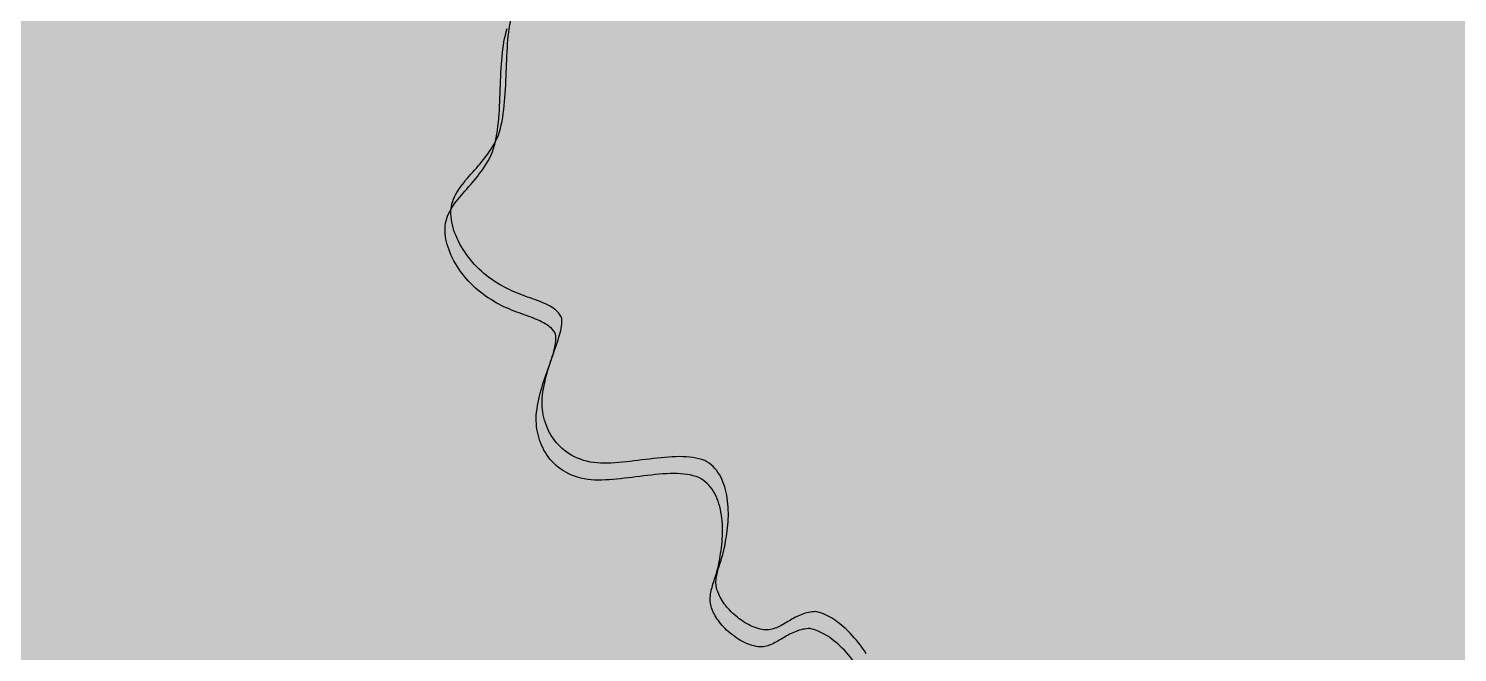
# Model space of a CAD drawing. Header units: metres. Extents: x 507649 to 508899, y 6966965 to 6967377.
# Drawn here: x 507813.553 to 507817.67, y 6967132.293 to 6967134.091 of the extents above; entities that cross this region are included whole.
import ezdxf

# ---------------------------------------------------------------- set-up
doc = ezdxf.new("R2010")
doc.units = ezdxf.units.M
for name, color, linetype in [('C_TEXT_2.5', 7, 'Continuous'), ('HATCH_PAVEMENT_CARPARK', 254, 'Continuous'), ('mga2020VEG_TREE', 252, 'Continuous'), ('VEG_TREE', 252, 'Continuous')]:
    doc.layers.add(name, color=color, linetype=linetype)

# ---------------------------------------------------------------- blocks, each defined once
blk = doc.blocks.new('XD_HATCH')
at = {"layer": 'HATCH_PAVEMENT_CARPARK'}
h = blk.add_hatch(color=256, dxfattribs=at)
h.dxf.hatch_style = 1
edge = h.paths.add_edge_path()
edge.add_arc((507820.0035, 6967266.0846), 90.9846, 212.490454, 214.433145, ccw=False)
edge.add_line((507743.2597, 6967217.2114), (507739.3975, 6967223.5857))
edge.add_line((507739.3975, 6967223.5857), (507735.7937, 6967229.354))
edge.add_arc((507741.7347, 6967233.0626), 7.0035, 130.40924, 211.97437, ccw=False)
edge.add_line((507737.1947, 6967238.3954), (507750.6539, 6967250.0937))
edge.add_line((507750.6539, 6967250.0937), (507741.05, 6967244.0422))
edge.add_line((507741.05, 6967244.0422), (507736.8872, 6967241.4878))
edge.add_line((507736.8872, 6967241.4878), (507736.5955, 6967241.3754))
edge.add_line((507736.5955, 6967241.3754), (507734.5499, 6967240.1202))
edge.add_line((507734.5499, 6967240.1202), (507731.321, 6967238.1196))
edge.add_line((507731.321, 6967238.1196), (507725.6413, 6967234.6538))
edge.add_line((507725.6413, 6967234.6538), (507731.0427, 6967225.6365))
edge.add_line((507731.0427, 6967225.6365), (507734.3137, 6967220.4063))
edge.add_line((507734.3137, 6967220.4063), (507740.7105, 6967210.5555))
edge.add_arc((507792.0178, 6967243.4686), 60.9567, 212.679784, 223.004185)
edge.add_line((507747.4399, 6967201.893), (507760.8169, 6967187.5416))
edge.add_line((507760.8169, 6967187.5416), (507809.4494, 6967136.3338))
edge.add_line((507809.4494, 6967136.3338), (507818.1024, 6967127.2285))
edge.add_line((507818.1024, 6967127.2285), (507823.8522, 6967121.3778))
edge.add_line((507823.8522, 6967121.3778), (507824.4916, 6967120.7445))
edge.add_arc((508006.4469, 6967303.1514), 257.6432, 225.071025, 227.49079)
edge.add_line((507832.3552, 6967113.225), (507846.2318, 6967101.0676))
edge.add_line((507846.2318, 6967101.0676), (507853.4009, 6967095.2875))
edge.add_line((507853.4009, 6967095.2875), (507861.2594, 6967089.1032))
edge.add_line((507861.2594, 6967089.1032), (507875.8925, 6967078.0403))
edge.add_line((507875.8925, 6967078.0403), (507894.9956, 6967066.1051))
edge.add_line((507894.9956, 6967066.1051), (507898.306, 6967064.4219))
edge.add_arc((507903.2585, 6967076.4416), 13, 247.60702, 320.57814)
edge.add_line((507913.3009, 6967068.1863), (507923.2089, 6967080.3814))
edge.add_line((507923.2089, 6967080.3814), (507928.8841, 6967087.3665))
edge.add_line((507928.8841, 6967087.3665), (507934.5029, 6967094.2847))
edge.add_arc((507925.5996, 6967101.3044), 11.3378, 321.74663, 356.9562)
edge.add_arc((507925.0507, 6967101.3012), 11.8858, 357.1121, 390.65111)
edge.add_line((507935.2759, 6967107.3607), (507928.3545, 6967118.4191))
edge.add_arc((507932.5928, 6967121.0718), 5, 172.2504, 212.042, ccw=False)
edge.add_line((507927.6385, 6967121.746), (507927.9054, 6967123.707))
edge.add_line((507927.9054, 6967123.707), (507927.9054, 6967123.707))
edge.add_line((507927.9054, 6967123.707), (507928.2223, 6967126.0364))
edge.add_line((507928.2223, 6967126.0364), (507922.15, 6967126.731))
edge.add_line((507922.15, 6967126.731), (507921.9819, 6967124.7702))
edge.add_line((507921.9819, 6967124.7702), (507922.0083, 6967120.8889))
edge.add_arc((507933.6526, 6967120.7537), 11.6451, 179.33463, 190.50577)
edge.add_arc((507935.1814, 6967121.1154), 13.2144, 190.83947, 200.68044)
edge.add_arc((507934.9068, 6967121.2344), 13.0012, 201.59832, 211.60111)
edge.add_line((507923.8334, 6967114.4217), (507928.4222, 6967107.0838))
edge.add_arc((507919.4738, 6967101.4999), 10.5477, 18.52406, 31.96507, ccw=False)
edge.add_line((507929.475, 6967104.8509), (507929.787, 6967103.6541))
edge.add_line((507929.787, 6967103.6541), (507929.9488, 6967102.4281))
edge.add_arc((507919.9728, 6967101.7351), 10, -10.20747, 3.97335, ccw=False)
edge.add_arc((507921.3095, 6967101.3189), 8.6125, 334.46201, 350.94223, ccw=False)
edge.add_line((507929.0805, 6967097.606), (507928.5012, 6967096.5133))
edge.add_line((507928.5012, 6967096.5133), (507927.7914, 6967095.5006))
edge.add_line((507927.7914, 6967095.5006), (507924.2563, 6967091.1658))
edge.add_line((507924.2563, 6967091.1658), (507918.5679, 6967084.1905))
edge.add_line((507918.5679, 6967084.1905), (507911.5805, 6967075.6137))
edge.add_line((507911.5805, 6967075.6137), (507910.6446, 6967074.5407))
edge.add_line((507910.6446, 6967074.5407), (507910.1306, 6967074.0475))
edge.add_line((507910.1306, 6967074.0475), (507909.8625, 6967073.8129))
edge.add_line((507909.8625, 6967073.8129), (507909.5875, 6967073.5866))
edge.add_line((507909.5875, 6967073.5866), (507909.3038, 6967073.3673))
edge.add_line((507909.3038, 6967073.3673), (507909.0135, 6967073.1569))
edge.add_line((507909.0135, 6967073.1569), (507908.4158, 6967072.7641))
edge.add_line((507908.4158, 6967072.7641), (507907.795, 6967072.4084))
edge.add_line((507907.795, 6967072.4084), (507907.1536, 6967072.0914))
edge.add_line((507907.1536, 6967072.0914), (507906.8254, 6967071.9475))
edge.add_line((507906.8254, 6967071.9475), (507906.4929, 6967071.8138))
edge.add_line((507906.4929, 6967071.8138), (507905.8165, 6967071.5771))
edge.add_line((507905.8165, 6967071.5771), (507905.1268, 6967071.3823))
edge.add_line((507905.1268, 6967071.3823), (507904.4291, 6967071.2084))
edge.add_line((507904.4291, 6967071.2084), (507903.0116, 6967071.0343))
edge.add_line((507903.0116, 6967071.0343), (507901.5808, 6967071.0558))
edge.add_line((507901.5808, 6967071.0558), (507900.4885, 6967071.1272))
edge.add_line((507900.4885, 6967071.1272), (507899.4095, 6967071.2923))
edge.add_line((507899.4095, 6967071.2923), (507898.9893, 6967071.3828))
edge.add_line((507898.9893, 6967071.3828), (507898.1342, 6967071.614))
edge.add_line((507898.1342, 6967071.614), (507897.2973, 6967071.9045))
edge.add_line((507897.2973, 6967071.9045), (507895.3677, 6967072.9474))
edge.add_line((507895.3677, 6967072.9474), (507879.298, 6967082.9874))
edge.add_line((507879.298, 6967082.9874), (507866.995, 6967092.2887))
edge.add_line((507866.995, 6967092.2887), (507856.5403, 6967100.4533))
edge.add_line((507856.5403, 6967100.4533), (507836.1676, 6967117.7773))
edge.add_line((507836.1676, 6967117.7773), (507828.8625, 6967124.8752))
edge.add_line((507828.8625, 6967124.8752), (507821.0371, 6967132.8454))
edge.add_line((507821.0371, 6967132.8454), (507813.741, 6967140.4571))
edge.add_line((507813.741, 6967140.4571), (507815.6575, 6967142.7613))
edge.add_line((507815.6575, 6967142.7613), (507797.0648, 6967160.6825))
edge.add_line((507797.0648, 6967160.6825), (507795.7151, 6967159.5083))
edge.add_line((507795.7151, 6967159.5083), (507754.4715, 6967202.9358))
edge.add_line((507754.4715, 6967202.9358), (507751.4594, 6967206.2682))
edge.add_arc((507819.8677, 6967266.0926), 90.8772, 214.485701, 221.170275, ccw=False)
blk = doc.blocks.new('BAC V TREE')
for p, q in [((-14.2172, -2.3111), (-14.2072, -2.2671)), ((-14.2072, -2.2671), (-14.1961, -2.2248)), ((-14.1961, -2.2248), (-14.1812, -2.1789)), ((-14.2461, -2.5013), (-14.2403, -2.4519)), ((-14.2403, -2.4519), (-14.2336, -2.4036)), ((-14.2336, -2.4036), (-14.2259, -2.3566)), ((-14.2259, -2.3566), (-14.2172, -2.3111)), ((-14.2591, -2.656), (-14.2554, -2.6035)), ((-14.2554, -2.6035), (-14.2511, -2.5519)), ((-14.2511, -2.5519), (-14.2461, -2.5013)), ((-14.2698, -2.8725), (-14.2675, -2.8175)), ((-14.2675, -2.8175), (-14.2651, -2.7631)), ((-14.2651, -2.7631), (-14.2623, -2.7092)), ((-14.2623, -2.7092), (-14.2591, -2.656)), ((-14.276, -3.0388), (-14.2739, -2.9832)), ((-14.2739, -2.9832), (-14.2718, -2.9277)), ((-14.2718, -2.9277), (-14.2698, -2.8725)), ((-14.2867, -3.2603), (-14.2835, -3.2052)), ((-14.2835, -3.2052), (-14.2807, -3.1499)), ((-14.2807, -3.1499), (-14.2782, -3.0944)), ((-14.2782, -3.0944), (-14.276, -3.0388)), ((-14.2999, -3.4223), (-14.2949, -3.3689)), ((-14.2949, -3.3689), (-14.2905, -3.3149)), ((-14.2905, -3.3149), (-14.2867, -3.2603)), ((-14.3291, -3.6275), (-14.3203, -3.5777)), ((-14.3203, -3.5777), (-14.3126, -3.5269)), ((-14.3126, -3.5269), (-14.3058, -3.475)), ((-14.3058, -3.475), (-14.2999, -3.4223)), ((-14.3771, -3.8138), (-14.363, -3.7694)), ((-14.363, -3.7694), (-14.3504, -3.7235)), ((-14.3504, -3.7235), (-14.3391, -3.6761)), ((-14.3391, -3.6761), (-14.3291, -3.6275)), ((-14.478, -4.0029), (-14.4561, -3.9677)), ((-14.4561, -3.9677), (-14.435, -3.9313)), ((-14.435, -3.9313), (-14.4147, -3.8936)), ((-14.4147, -3.8936), (-14.3954, -3.8545)), ((-14.3954, -3.8545), (-14.3771, -3.8138)), ((-14.5956, -4.1631), (-14.5713, -4.1329)), ((-14.5713, -4.1329), (-14.5474, -4.1018)), ((-14.5474, -4.1018), (-14.5237, -4.0698)), ((-14.5237, -4.0698), (-14.5006, -4.0369)), ((-14.5006, -4.0369), (-14.478, -4.0029)), ((-14.7653, -4.359), (-14.7418, -4.3321)), ((-14.7418, -4.3321), (-14.7178, -4.305)), ((-14.7178, -4.305), (-14.6936, -4.2776)), ((-14.6936, -4.2776), (-14.6692, -4.2498)), ((-14.6692, -4.2498), (-14.6446, -4.2215)), ((-14.6446, -4.2215), (-14.6201, -4.1926)), ((-14.6201, -4.1926), (-14.5956, -4.1631)), ((-14.9113, -4.5475), (-14.8931, -4.52)), ((-14.8931, -4.52), (-14.8739, -4.4927)), ((-14.8739, -4.4927), (-14.8537, -4.4658)), ((-14.8537, -4.4658), (-14.8327, -4.439)), ((-14.8327, -4.439), (-14.8109, -4.4123)), ((-14.8109, -4.4123), (-14.7884, -4.3857)), ((-14.7884, -4.3857), (-14.7653, -4.359)), ((-15.0005, -4.7575), (-14.9925, -4.7251)), ((-14.9925, -4.7251), (-14.9827, -4.6937)), ((-14.9827, -4.6937), (-14.9713, -4.6631)), ((-14.9713, -4.6631), (-14.9584, -4.6332)), ((-14.9584, -4.6332), (-14.944, -4.6041)), ((-14.944, -4.6041), (-14.9283, -4.5756)), ((-14.9283, -4.5756), (-14.9113, -4.5475)), ((-15.0057, -4.8259), (-15.0041, -4.7915)), ((-15.0054, -4.8608), (-15.0057, -4.8259)), ((-15.0031, -4.896), (-15.0054, -4.8608)), ((-15.0041, -4.7915), (-15.0005, -4.7575)), ((-14.9991, -4.9316), (-15.0031, -4.896)), ((-14.9932, -4.9674), (-14.9991, -4.9316)), ((-14.9856, -5.0034), (-14.9932, -4.9674)), ((-14.9763, -5.0396), (-14.9856, -5.0034)), ((-14.9653, -5.0758), (-14.9763, -5.0396)), ((-14.9528, -5.1121), (-14.9653, -5.0758)), ((-14.9386, -5.1483), (-14.9528, -5.1121)), ((-14.923, -5.1844), (-14.9386, -5.1483)), ((-14.9058, -5.2203), (-14.923, -5.1844)), ((-14.8873, -5.256), (-14.9058, -5.2203)), ((-14.8673, -5.2914), (-14.8873, -5.256)), ((-14.846, -5.3265), (-14.8673, -5.2914)), ((-14.8235, -5.3611), (-14.846, -5.3265)), ((-14.7996, -5.3953), (-14.8235, -5.3611)), ((-14.7746, -5.429), (-14.7996, -5.3953)), ((-14.7484, -5.4621), (-14.7746, -5.429)), ((-14.7211, -5.4945), (-14.7484, -5.4621)), ((-14.6928, -5.5262), (-14.7211, -5.4945)), ((-14.6634, -5.5571), (-14.6928, -5.5262)), ((-14.6331, -5.5873), (-14.6634, -5.5571)), ((-14.6018, -5.6165), (-14.6331, -5.5873)), ((-14.5696, -5.6447), (-14.6018, -5.6165)), ((-14.5366, -5.672), (-14.5696, -5.6447)), ((-14.5029, -5.6982), (-14.5366, -5.672)), ((-14.4683, -5.7232), (-14.5029, -5.6982)), ((-14.4331, -5.7471), (-14.4683, -5.7232)), ((-14.3972, -5.7697), (-14.4331, -5.7471)), ((-14.3636, -5.7907), (-14.3972, -5.7697)), ((-14.3297, -5.8105), (-14.3636, -5.7907)), ((-14.2956, -5.8292), (-14.3297, -5.8105)), ((-14.2614, -5.8467), (-14.2956, -5.8292)), ((-14.2271, -5.8632), (-14.2614, -5.8467)), ((-14.1929, -5.8788), (-14.2271, -5.8632)), ((-14.1587, -5.8936), (-14.1929, -5.8788)), ((-14.1246, -5.9076), (-14.1587, -5.8936)), ((-14.0908, -5.921), (-14.1246, -5.9076)), ((-14.0572, -5.9338), (-14.0908, -5.921)), ((-14.024, -5.9461), (-14.0572, -5.9338)), ((-13.9913, -5.958), (-14.024, -5.9461)), ((-13.959, -5.9696), (-13.9913, -5.958)), ((-13.9273, -5.981), (-13.959, -5.9696)), ((-13.8962, -5.9923), (-13.9273, -5.981)), ((-13.8659, -6.0035), (-13.8962, -5.9923)), ((-13.8363, -6.0148), (-13.8659, -6.0035)), ((-13.8075, -6.0262), (-13.8363, -6.0148)), ((-13.7797, -6.0378), (-13.8075, -6.0262)), ((-13.7529, -6.0497), (-13.7797, -6.0378)), ((-13.7271, -6.0621), (-13.7529, -6.0497)), ((-13.7025, -6.0749), (-13.7271, -6.0621)), ((-13.679, -6.0882), (-13.7025, -6.0749)), ((-13.6569, -6.1023), (-13.679, -6.0882)), ((-13.636, -6.117), (-13.6569, -6.1023)), ((-13.6166, -6.1326), (-13.636, -6.117)), ((-13.5986, -6.1492), (-13.6166, -6.1326)), ((-13.5822, -6.1667), (-13.5986, -6.1492)), ((-13.5674, -6.1854), (-13.5822, -6.1667)), ((-13.5543, -6.2052), (-13.5674, -6.1854)), ((-13.543, -6.2263), (-13.5543, -6.2052)), ((-13.5393, -6.2479), (-13.543, -6.2263)), ((-13.5595, -6.4307), (-13.5525, -6.4015)), ((-13.5525, -6.4015), (-13.5466, -6.3733)), ((-13.5466, -6.3733), (-13.5421, -6.3461)), ((-13.5421, -6.3461), (-13.539, -6.3199)), ((-13.5375, -6.2708), (-13.5393, -6.2479)), ((-13.539, -6.3199), (-13.5375, -6.2948)), ((-13.5375, -6.2948), (-13.5375, -6.2708)), ((-13.6204, -6.625), (-13.6085, -6.5905)), ((-13.6085, -6.5905), (-13.5972, -6.5568)), ((-13.5972, -6.5568), (-13.5865, -6.524)), ((-13.5865, -6.524), (-13.5766, -6.492)), ((-13.5766, -6.492), (-13.5675, -6.4609)), ((-13.5675, -6.4609), (-13.5595, -6.4307)), ((-13.6839, -6.808), (-13.671, -6.77)), ((-13.671, -6.77), (-13.6581, -6.7327)), ((-13.6581, -6.7327), (-13.6453, -6.6961)), ((-13.6453, -6.6961), (-13.6327, -6.6602)), ((-13.6327, -6.6602), (-13.6204, -6.625)), ((-13.7444, -7.006), (-13.7332, -6.9654)), ((-13.7332, -6.9654), (-13.7214, -6.9252)), ((-13.7214, -6.9252), (-13.7092, -6.8856)), ((-13.7092, -6.8856), (-13.6967, -6.8465)), ((-13.6967, -6.8465), (-13.6839, -6.808)), ((-13.7883, -7.2149), (-13.7815, -7.1724)), ((-13.7815, -7.1724), (-13.7736, -7.1303)), ((-13.7736, -7.1303), (-13.7647, -7.0884)), ((-13.7647, -7.0884), (-13.755, -7.047)), ((-13.755, -7.047), (-13.7444, -7.006)), ((-13.7992, -7.3372), (-13.7981, -7.3006)), ((-13.7989, -7.3739), (-13.7992, -7.3372)), ((-13.7971, -7.4106), (-13.7989, -7.3739)), ((-13.7981, -7.3006), (-13.7938, -7.2576)), ((-13.7938, -7.2576), (-13.7883, -7.2149)), ((-13.7938, -7.4472), (-13.7971, -7.4106)), ((-13.789, -7.4836), (-13.7938, -7.4472)), ((-13.7827, -7.5199), (-13.789, -7.4836)), ((-13.775, -7.5558), (-13.7827, -7.5199)), ((-13.7657, -7.5914), (-13.775, -7.5558)), ((-13.7549, -7.6266), (-13.7657, -7.5914)), ((-13.7426, -7.6613), (-13.7549, -7.6266)), ((-13.7287, -7.6954), (-13.7426, -7.6613)), ((-13.7133, -7.7289), (-13.7287, -7.6954)), ((-13.6964, -7.7617), (-13.7133, -7.7289)), ((-13.6778, -7.7937), (-13.6964, -7.7617)), ((-13.6578, -7.8249), (-13.6778, -7.7937)), ((-13.6361, -7.8552), (-13.6578, -7.8249)), ((-13.6129, -7.8844), (-13.6361, -7.8552)), ((-13.588, -7.9127), (-13.6129, -7.8844)), ((-13.5616, -7.9398), (-13.588, -7.9127)), ((-13.5336, -7.9657), (-13.5616, -7.9398)), ((-13.5039, -7.9903), (-13.5336, -7.9657)), ((-13.4727, -8.0136), (-13.5039, -7.9903)), ((-13.4398, -8.0355), (-13.4727, -8.0136)), ((-13.4052, -8.0559), (-13.4398, -8.0355)), ((-13.369, -8.0748), (-13.4052, -8.0559)), ((-13.3312, -8.0921), (-13.369, -8.0748)), ((-13.2917, -8.1077), (-13.3312, -8.0921)), ((-13.2505, -8.1215), (-13.2917, -8.1077)), ((-13.2077, -8.1335), (-13.2505, -8.1215)), ((-12.5815, -8.1295), (-12.6327, -8.1356)), ((-12.5301, -8.1232), (-12.5815, -8.1295)), ((-12.4787, -8.1167), (-12.5301, -8.1232)), ((-12.4272, -8.1102), (-12.4787, -8.1167)), ((-12.376, -8.1038), (-12.4272, -8.1102)), ((-12.3249, -8.0977), (-12.376, -8.1038)), ((-12.2741, -8.0919), (-12.3249, -8.0977)), ((-12.2238, -8.0867), (-12.2741, -8.0919)), ((-12.1739, -8.0821), (-12.2238, -8.0867)), ((-12.1246, -8.0783), (-12.1739, -8.0821)), ((-12.076, -8.0754), (-12.1246, -8.0783)), ((-12.0281, -8.0735), (-12.076, -8.0754)), ((-11.9811, -8.0728), (-12.0281, -8.0735)), ((-11.9351, -8.0734), (-11.9811, -8.0728)), ((-11.89, -8.0754), (-11.9351, -8.0734)), ((-11.8461, -8.079), (-11.89, -8.0754)), ((-11.8034, -8.0843), (-11.8461, -8.079)), ((-11.7621, -8.0915), (-11.8034, -8.0843)), ((-11.7221, -8.1006), (-11.7621, -8.0915)), ((-11.6836, -8.1118), (-11.7221, -8.1006)), ((-11.6467, -8.1252), (-11.6836, -8.1118)), ((-11.6164, -8.1417), (-11.6467, -8.1252)), ((-13.1631, -8.1437), (-13.2077, -8.1335)), ((-13.1169, -8.1518), (-13.1631, -8.1437)), ((-13.0722, -8.1558), (-13.1169, -8.1518)), ((-13.0263, -8.1582), (-13.0722, -8.1558)), ((-12.9796, -8.1591), (-13.0263, -8.1582)), ((-12.9319, -8.1587), (-12.9796, -8.1591)), ((-12.8835, -8.157), (-12.9319, -8.1587)), ((-12.8344, -8.1544), (-12.8835, -8.157)), ((-12.7846, -8.1507), (-12.8344, -8.1544)), ((-12.7344, -8.1463), (-12.7846, -8.1507)), ((-12.6837, -8.1412), (-12.7344, -8.1463)), ((-12.6327, -8.1356), (-12.6837, -8.1412)), ((-11.5878, -8.1603), (-11.6164, -8.1417)), ((-11.561, -8.1809), (-11.5878, -8.1603)), ((-11.5359, -8.2034), (-11.561, -8.1809)), ((-11.5125, -8.2276), (-11.5359, -8.2034)), ((-11.4907, -8.2536), (-11.5125, -8.2276)), ((-11.4705, -8.2811), (-11.4907, -8.2536)), ((-11.4519, -8.3101), (-11.4705, -8.2811)), ((-11.4348, -8.3406), (-11.4519, -8.3101)), ((-11.4191, -8.3723), (-11.4348, -8.3406)), ((-11.4049, -8.4052), (-11.4191, -8.3723)), ((-11.3921, -8.4393), (-11.4049, -8.4052)), ((-11.3807, -8.4743), (-11.3921, -8.4393)), ((-11.3706, -8.5103), (-11.3807, -8.4743)), ((-11.3618, -8.547), (-11.3706, -8.5103)), ((-11.3542, -8.5845), (-11.3618, -8.547)), ((-11.3479, -8.6226), (-11.3542, -8.5845)), ((-11.3427, -8.6613), (-11.3479, -8.6226)), ((-11.3387, -8.7003), (-11.3427, -8.6613)), ((-11.3357, -8.7397), (-11.3387, -8.7003)), ((-11.3339, -8.7793), (-11.3357, -8.7397)), ((-11.3342, -8.8985), (-11.3331, -8.8588)), ((-11.333, -8.819), (-11.3339, -8.7793)), ((-11.3331, -8.8588), (-11.333, -8.819)), ((-11.3525, -9.0926), (-11.3472, -9.0547)), ((-11.3472, -9.0547), (-11.3427, -9.0162)), ((-11.3427, -9.0162), (-11.339, -8.9773)), ((-11.339, -8.9773), (-11.3362, -8.938)), ((-11.3362, -8.938), (-11.3342, -8.8985)), ((-11.3866, -9.2872), (-11.3803, -9.2584)), ((-11.3803, -9.2584), (-11.3746, -9.2286)), ((-11.3746, -9.2286), (-11.3695, -9.198)), ((-11.3695, -9.198), (-11.365, -9.1664)), ((-11.365, -9.1664), (-11.3584, -9.1299)), ((-11.3584, -9.1299), (-11.3525, -9.0926)), ((-11.4378, -9.4686), (-11.4302, -9.4446)), ((-11.4302, -9.4446), (-11.4226, -9.42)), ((-11.4226, -9.42), (-11.415, -9.3948)), ((-11.415, -9.3948), (-11.4075, -9.369)), ((-11.4075, -9.369), (-11.4002, -9.3425)), ((-11.4002, -9.3425), (-11.3932, -9.3152)), ((-11.3932, -9.3152), (-11.3866, -9.2872)), ((-11.4877, -9.6452), (-11.4833, -9.6242)), ((-11.4833, -9.6242), (-11.4782, -9.603)), ((-11.4782, -9.603), (-11.4725, -9.5815)), ((-11.4725, -9.5815), (-11.4663, -9.5597)), ((-11.4663, -9.5597), (-11.4596, -9.5376)), ((-11.4596, -9.5376), (-11.4526, -9.515)), ((-11.4526, -9.515), (-11.4453, -9.492)), ((-11.4453, -9.492), (-11.4378, -9.4686)), ((-11.4971, -9.7277), (-11.4962, -9.7072)), ((-11.497, -9.7482), (-11.4971, -9.7277)), ((-11.4958, -9.7687), (-11.497, -9.7482)), ((-11.4962, -9.7072), (-11.4942, -9.6867)), ((-11.4933, -9.7893), (-11.4958, -9.7687)), ((-11.4942, -9.6867), (-11.4914, -9.666)), ((-11.4895, -9.81), (-11.4933, -9.7893)), ((-11.4914, -9.666), (-11.4877, -9.6452)), ((-11.4844, -9.8309), (-11.4895, -9.81)), ((-11.4778, -9.8519), (-11.4844, -9.8309)), ((-11.4696, -9.8732), (-11.4778, -9.8519)), ((-11.4598, -9.8948), (-11.4696, -9.8732)), ((-11.4511, -9.9151), (-11.4598, -9.8948)), ((-11.4411, -9.9358), (-11.4511, -9.9151)), ((-11.4297, -9.9567), (-11.4411, -9.9358)), ((-11.4171, -9.9778), (-11.4297, -9.9567)), ((-11.4034, -9.9989), (-11.4171, -9.9778)), ((-11.3885, -10.02), (-11.4034, -9.9989)), ((-11.3726, -10.0412), (-11.3885, -10.02)), ((-11.3557, -10.0622), (-11.3726, -10.0412)), ((-11.3378, -10.083), (-11.3557, -10.0622)), ((-11.319, -10.1036), (-11.3378, -10.083)), ((-11.2993, -10.124), (-11.319, -10.1036)), ((-11.2789, -10.1439), (-11.2993, -10.124)), ((-11.2577, -10.1634), (-11.2789, -10.1439)), ((-11.2358, -10.1825), (-11.2577, -10.1634)), ((-11.2133, -10.2009), (-11.2358, -10.1825)), ((-11.1903, -10.2188), (-11.2133, -10.2009)), ((-10.4451, -10.2008), (-10.4654, -10.2117)), ((-10.4245, -10.1903), (-10.4451, -10.2008)), ((-10.4036, -10.1802), (-10.4245, -10.1903)), ((-10.3824, -10.1708), (-10.4036, -10.1802)), ((-10.3609, -10.1619), (-10.3824, -10.1708)), ((-10.339, -10.1539), (-10.3609, -10.1619)), ((-10.3167, -10.1466), (-10.339, -10.1539)), ((-10.2941, -10.1403), (-10.3167, -10.1466)), ((-10.271, -10.135), (-10.2941, -10.1403)), ((-10.2474, -10.1308), (-10.271, -10.135)), ((-10.2233, -10.1278), (-10.2474, -10.1308)), ((-10.1988, -10.126), (-10.2233, -10.1278)), ((-10.1737, -10.1257), (-10.1988, -10.126)), ((-10.1497, -10.1312), (-10.1737, -10.1257)), ((-10.1251, -10.1381), (-10.1497, -10.1312)), ((-10.1, -10.1464), (-10.1251, -10.1381)), ((-10.0745, -10.1562), (-10.1, -10.1464)), ((-10.0486, -10.1674), (-10.0745, -10.1562)), ((-10.0223, -10.18), (-10.0486, -10.1674)), ((-9.9957, -10.194), (-10.0223, -10.18)), ((-9.9688, -10.2095), (-9.9957, -10.194)), ((-9.9416, -10.2264), (-9.9688, -10.2095)), ((-11.1667, -10.236), (-11.1903, -10.2188)), ((-11.1426, -10.2524), (-11.1667, -10.236)), ((-11.1182, -10.268), (-11.1426, -10.2524)), ((-11.0934, -10.2827), (-11.1182, -10.268)), ((-11.0682, -10.2965), (-11.0934, -10.2827)), ((-11.0429, -10.3092), (-11.0682, -10.2965)), ((-11.0173, -10.3209), (-11.0429, -10.3092)), ((-10.9916, -10.3314), (-11.0173, -10.3209)), ((-10.9658, -10.3408), (-10.9916, -10.3314)), ((-10.94, -10.3489), (-10.9658, -10.3408)), ((-10.9142, -10.3556), (-10.94, -10.3489)), ((-10.8885, -10.3609), (-10.9142, -10.3556)), ((-10.8629, -10.3648), (-10.8885, -10.3609)), ((-10.8376, -10.3671), (-10.8629, -10.3648)), ((-10.8124, -10.3679), (-10.8376, -10.3671)), ((-10.7929, -10.3658), (-10.8124, -10.3679)), ((-10.7735, -10.3625), (-10.7929, -10.3658)), ((-10.7542, -10.358), (-10.7735, -10.3625)), ((-10.735, -10.3524), (-10.7542, -10.358)), ((-10.716, -10.3458), (-10.735, -10.3524)), ((-10.697, -10.3384), (-10.716, -10.3458)), ((-10.678, -10.3301), (-10.697, -10.3384)), ((-10.6591, -10.3211), (-10.678, -10.3301)), ((-10.6401, -10.3114), (-10.6591, -10.3211)), ((-10.6211, -10.3013), (-10.6401, -10.3114)), ((-10.6021, -10.2907), (-10.6211, -10.3013)), ((-10.583, -10.2797), (-10.6021, -10.2907)), ((-10.5638, -10.2685), (-10.583, -10.2797)), ((-10.5444, -10.2571), (-10.5638, -10.2685)), ((-10.525, -10.2456), (-10.5444, -10.2571)), ((-10.5053, -10.2342), (-10.525, -10.2456)), ((-10.4855, -10.2228), (-10.5053, -10.2342)), ((-10.4654, -10.2117), (-10.4855, -10.2228)), ((-9.9142, -10.2446), (-9.9416, -10.2264)), ((-9.8867, -10.2643), (-9.9142, -10.2446)), ((-9.8591, -10.2853), (-9.8867, -10.2643)), ((-9.8313, -10.3078), (-9.8591, -10.2853)), ((-9.8036, -10.3316), (-9.8313, -10.3078)), ((-9.7758, -10.3568), (-9.8036, -10.3316)), ((-9.7481, -10.3834), (-9.7758, -10.3568)), ((-9.7205, -10.4114), (-9.7481, -10.3834)), ((-9.693, -10.4407), (-9.7205, -10.4114)), ((-9.6656, -10.4714), (-9.693, -10.4407)), ((-9.6385, -10.5034), (-9.6656, -10.4714)), ((-9.6117, -10.5369), (-9.6385, -10.5034)), ((-9.5851, -10.5716), (-9.6117, -10.5369)), ((-9.5589, -10.6077), (-9.5851, -10.5716)), ((-9.533, -10.6452), (-9.5589, -10.6077)), ((-9.5076, -10.684), (-9.533, -10.6452))]:
    blk.add_line(p, q)
blk = doc.blocks.new('XE_SURVEY')
at = {"layer": 'mga2020VEG_TREE', "xscale": 0.2176184297825094, "yscale": 0.2176184297825094, "zscale": 0.2176184297825094, "rotation": 0.001583333339407246}
blk.add_blockref('BAC V TREE', (507818.0354, 6967134.6138, 4.131), dxfattribs=at)
at = {"layer": 'VEG_TREE', "xscale": 0.2177084013672088, "yscale": 0.2177084013672088, "zscale": 0.2177084013672088}
blk.add_blockref('BAC V TREE', (507818.0197, 6967134.5657, 4.131), dxfattribs=at)

msp = doc.modelspace()

# ---------------------------------------------------------------- block references
at = {"layer": 'C_TEXT_2.5'}
for name in ['XD_HATCH', 'XE_SURVEY']:
    msp.add_blockref(name, (0, 0), dxfattribs=at)

doc.saveas('drawing.dxf')
